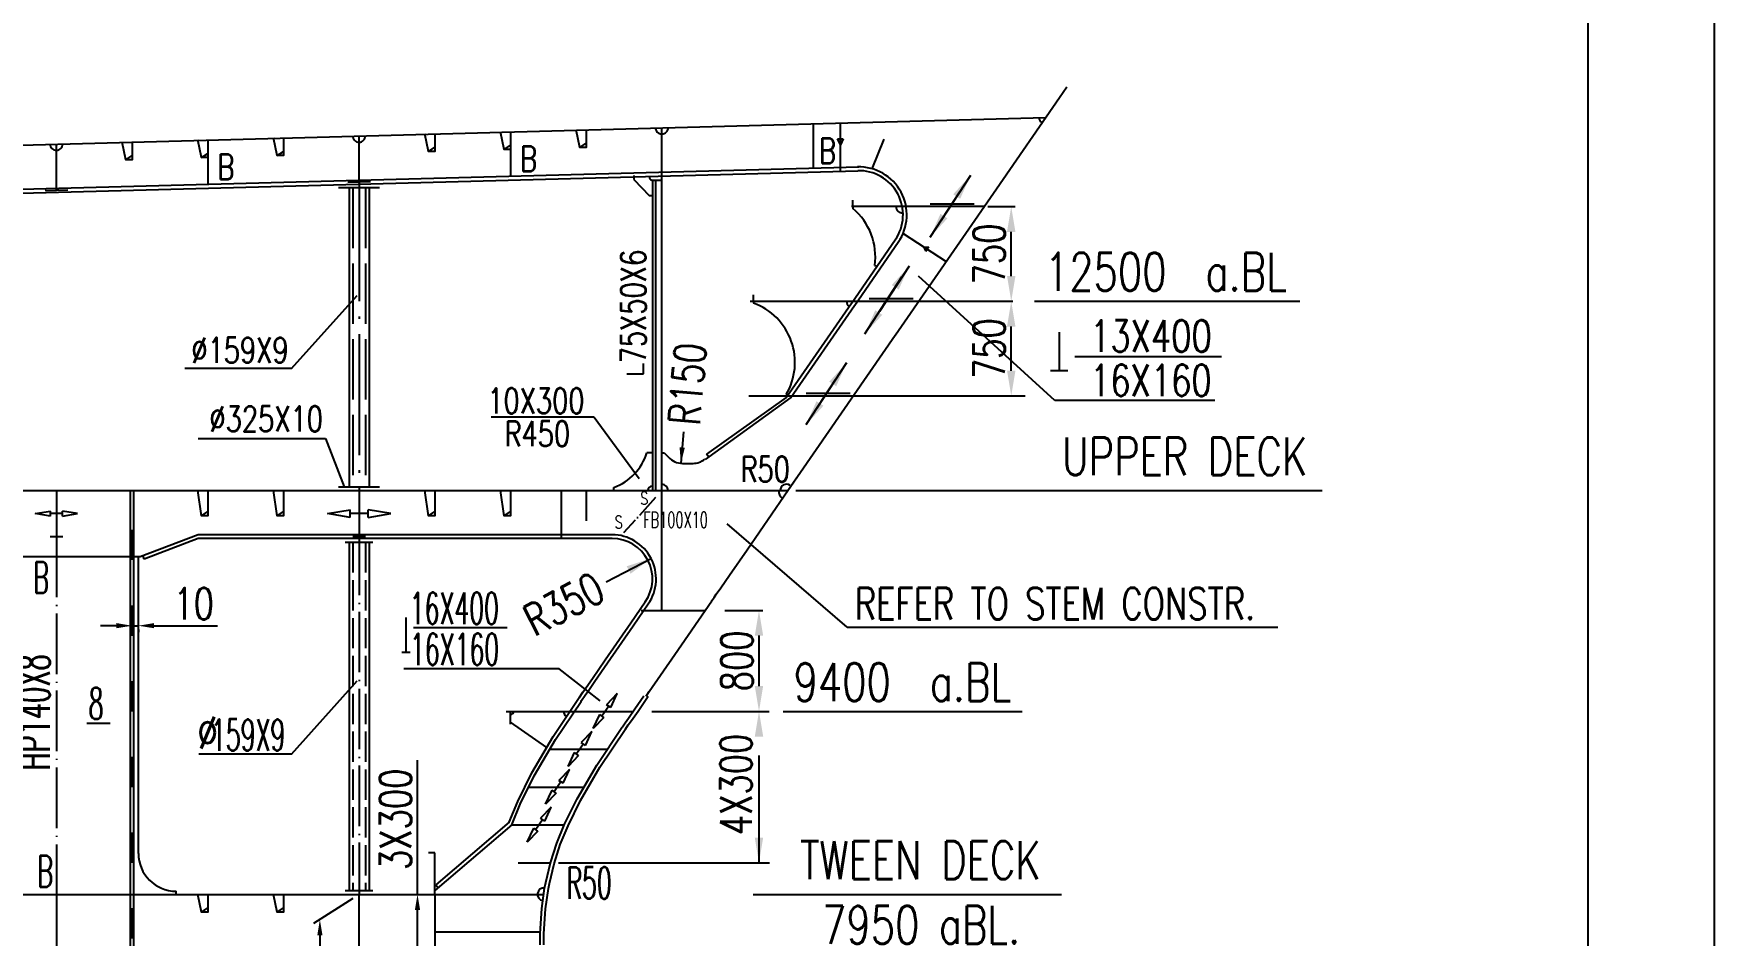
# Model space of a CAD drawing. Extents: x 373818 to 564480, y 322172 to 634257.
# Drawn here: x 550466 to 563792, y 373821 to 380967 of the extents above; entities that cross this region are included whole.
import ezdxf

# ---------------------------------------------------------------- set-up
doc = ezdxf.new("R2010")
doc.units = 0
doc.header["$LTSCALE"] = 40
doc.header["$MEASUREMENT"] = 0
for name, pattern in [('ACAD_ISO02W100', [15, 12, -3]), ('ACAD_ISO03W100', [30, 12, -18]), ('ACAD_ISO04W100', [30.5, 24, -3, 0.5, -3])]:
    doc.linetypes.add(name, pattern=pattern)
doc.layers.get('0').update_dxf_attribs({"linetype": 'CONTINUOUS'})
doc.layers.get('DEFPOINTS').update_dxf_attribs({"linetype": 'CONTINUOUS'})
for name, color, linetype in [('11', 7, 'CONTINUOUS'), ('BT_ENG', 7, 'CONTINUOUS'), ('C-CEN', 4, 'ACAD_ISO04W100'), ('C-DAS', 4, 'ACAD_ISO02W100'), ('TEXT-ENG', 7, 'CONTINUOUS'), ('Y-CON', 2, 'CONTINUOUS'), ('Y-H', 2, 'ACAD_ISO03W100')]:
    doc.layers.add(name, color=color, linetype=linetype)
doc.styles.add('ROMANS', font='romans.shx', dxfattribs={"width": 0.75, "height": 250, "bigfont": 'hzdx.shx'})
doc.dimstyles.new('DM-100', dxfattribs={"dimscale": 0, "dimtxt": 250, "dimasz": 200, "dimexe": 30, "dimexo": 30, "dimgap": 50, "dimtad": 1, "dimdec": 0, "dimzin": 0, "dimdsep": 46, "dimtxsty": 'ROMANS', "dimcen": 0, "dimclrd": 1, "dimclre": 1, "dimclrt": 1, "dimadec": 0, "dimazin": 0, "dimtfac": 1, "dimtdec": 0, "dimtmove": 0, "dimatfit": 3, "dimfxl": 1, "dimtolj": 1, "dimtzin": 0, "dimarcsym": 0})
doc.dimstyles.new('DM-50', dxfattribs={"dimscale": 50, "dimtxt": 1, "dimasz": 2.5, "dimexe": 1, "dimexo": 1, "dimgap": 1, "dimtad": 1, "dimdec": 0, "dimdsep": 46, "dimtxsty": 'ROMANS', "dimblk1": 'CLOSEDBLANK', "dimblk2": 'CLOSEDBLANK', "dimcen": 0, "dimclrd": 1, "dimclre": 1, "dimclrt": 1, "dimadec": 0, "dimazin": 0, "dimtfac": 1, "dimtdec": 0, "dimtmove": 0, "dimatfit": 3, "dimldrblk": 'CLOSEDBLANK', "dimfxl": 1, "dimtolj": 1, "dimarcsym": 0})

# ---------------------------------------------------------------- blocks, each defined once
blk = doc.blocks.new('*D97')
at = {"color": 1, "linetype": 'ByBlock', "transparency": 16777216}
for p, q in [((555945, 382266), (556247, 382266)), ((556217, 382066), (556217, 381666))]:
    blk.add_line(p, q, dxfattribs=at)
for points in [[(556184, 382066), (556250, 382066), (556217, 382266)], [(556184, 381666), (556250, 381666), (556217, 381466)]]:
    blk.add_solid(points, dxfattribs=at)
at = {"layer": 'DEFPOINTS', "color": 0, "linetype": 'ByBlock', "transparency": 16777216}
for p in [(555915, 382266), (556217, 381466), (556217, 381466)]:
    blk.add_point(p, dxfattribs=at)
at = {"color": 1, "linetype": 'ByBlock', "transparency": 16777216, "insert": (556042, 381866), "char_height": 250, "attachment_point": 5, "rotation": 90, "style": 'ROMANS'}
blk.add_mtext('\\A1;800', dxfattribs=at)
blk = doc.blocks.new('_CLOSEDBLANK')
at = {"color": 0, "linetype": 'ByBlock'}
for p, q in [((-1, 0.167), (0, 0)), ((-1, 0.167), (-1, -0.167)), ((0, 0), (-1, -0.167))]:
    blk.add_line(p, q, dxfattribs=at)
blk = doc.blocks.new('*D197')
at = {"color": 1, "linetype": 'ByBlock', "transparency": 16777216}
for p, q in [((582895, 375700), (582584, 375501)), ((582634, 375408), (582634, 375133)), ((582895, 375175), (582584, 374976)), ((582634, 375008), (582634, 374301))]:
    blk.add_line(p, q, dxfattribs=at)
for points in [[(582614, 375408), (582655, 375408), (582634, 375533)], [(582614, 375133), (582655, 375133), (582634, 375008)]]:
    blk.add_solid(points, dxfattribs=at)
at = {"layer": 'DEFPOINTS', "color": 0, "linetype": 'ByBlock', "transparency": 16777216}
for p in [(582945, 375732), (582945, 375207), (582634, 375008)]:
    blk.add_point(p, dxfattribs=at)
at = {"color": 1, "linetype": 'ByBlock', "transparency": 16777216, "insert": (582459, 374592), "char_height": 250, "attachment_point": 5, "rotation": 90, "style": 'ROMANS'}
blk.add_mtext('\\A1;525', dxfattribs=at)
blk = doc.blocks.new('A$C54306D43')
at = {"layer": 'Y-CON'}
for p, q in [((50, 365), (50, 0)), ((0, 0), (100, 0))]:
    blk.add_line(p, q, dxfattribs=at)
blk = doc.blocks.new('*D184')
at = {"color": 1, "linetype": 'ByBlock', "transparency": 16777216}
for p, q in [((581020, 377861), (580895, 377861)), ((581145, 377861), (581195, 377861)), ((581145, 377831), (581145, 377811)), ((581195, 377831), (581195, 377811)), ((581320, 377861), (581822, 377861))]:
    blk.add_line(p, q, dxfattribs=at)
for points in [[(581020, 377882), (581020, 377841), (581145, 377861)], [(581320, 377882), (581320, 377841), (581195, 377861)]]:
    blk.add_solid(points, dxfattribs=at)
at = {"layer": 'DEFPOINTS', "color": 0, "linetype": 'ByBlock', "transparency": 16777216}
for p in [(581145, 377881), (581195, 377881), (581195, 377861)]:
    blk.add_point(p, dxfattribs=at)
at = {"color": 1, "linetype": 'ByBlock', "transparency": 16777216, "insert": (581634, 378036), "char_height": 250, "attachment_point": 5, "style": 'ROMANS'}
blk.add_mtext('\\A1;10', dxfattribs=at)
blk = doc.blocks.new('*D196')
at = {"color": 1, "linetype": 'ByBlock', "transparency": 16777216}
blk.add_line((584905, 378210), (585260, 378395), dxfattribs=at)
blk.add_solid([(585067, 378332), (585098, 378273), (585260, 378395)], dxfattribs=at)
at = {"layer": 'DEFPOINTS', "color": 0, "linetype": 'ByBlock', "transparency": 16777216}
for p in [(585260, 378395), (584950, 378233)]:
    blk.add_point(p, dxfattribs=at)
at = {"color": 1, "linetype": 'ByBlock', "transparency": 16777216, "insert": (584568, 378034), "char_height": 250, "attachment_point": 5, "rotation": 27.5678, "style": 'ROMANS'}
blk.add_mtext('\\A1;R350', dxfattribs=at)
blk = doc.blocks.new('*D246')
at = {"color": 1, "linetype": 'ByBlock', "transparency": 16777216}
blk.add_line((552635, 383084), (552614, 382835), dxfattribs=at)
blk.add_solid([(552604, 382961), (552645, 382957), (552614, 382835)], dxfattribs=at)
at = {"layer": 'DEFPOINTS', "color": 0, "linetype": 'ByBlock', "transparency": 16777216}
for p in [(552626, 382984), (552614, 382835)]:
    blk.add_point(p, dxfattribs=at)
at = {"color": 1, "linetype": 'ByBlock', "transparency": 16777216, "insert": (552666, 383463), "char_height": 250, "attachment_point": 5, "rotation": 85.2805, "style": 'ROMANS'}
blk.add_mtext('\\A1;R150', dxfattribs=at)

msp = doc.modelspace()

# ---------------------------------------------------------------- linework, layer by layer
at = {"color": 2}
msp.add_line((562792.4, 357299.4), (562792.4, 397299.4), dxfattribs=at)
for p, q in [((556862.43, 379877.12), (556862.43, 380260.02)), ((551196.41, 379968.24), (551166.41, 380108.24)), ((551796.41, 379984.46), (551766.41, 380124.46)), ((552396.41, 380000.67), (552366.41, 380140.67)), ((553596.41, 380033.1), (553566.41, 380173.1)), ((554196.41, 380049.32), (554166.41, 380189.32)), ((554796.41, 380065.54), (554766.41, 380205.54)), ((556862.43, 380084.96), (556838.38, 380133.63)), ((556838.38, 380133.63), (556884.89, 380133.63)), ((556884.89, 380133.63), (556862.43, 380084.96)), ((547136.41, 379646.97), (557008.64, 379910.92)), ((547136.41, 379616.96), (556999.65, 379880.79)), ((555223.42, 379843.1), (555223.42, 379809.89)), ((552966.91, 379746.75), (552966.91, 377376.08)), ((553125.91, 379746.75), (553125.91, 377376.08)), ((555223.42, 379809.89), (555348.37, 379680.84)), ((555371.41, 379805.84), (555371.41, 377346.08)), ((555373.37, 379805.84), (555448.37, 379805.84)), ((555396.41, 379805.84), (555396.41, 377346.08)), ((555373.37, 379680.84), (555348.37, 379680.84)), ((556961.68, 379596.08), (556961.68, 379581.08)), ((557359.66, 379384.25), (557702.02, 379161.58)), ((557522.64, 379278.25), (557539.37, 379241.97)), ((557522.64, 379278.25), (557562.49, 379275.42)), ((557539.37, 379241.97), (557550.93, 379258.69)), ((557562.49, 379275.42), (557550.93, 379258.69)), ((557135.12, 379129.16), (557152.86, 379123.37)), ((558562.67, 378059.69), (557481.75, 379044.22)), ((552510, 378312.62), (553030, 378892.62)), ((556173.72, 378846.08), (556173.72, 378831.56)), ((558721.24, 378408.39), (559884.12, 378408.39)), ((552510, 378312.62), (551664.79, 378312.62)), ((556469.57, 378082.64), (555790.41, 377591.45)), ((556433.55, 378083.29), (555802.05, 377635.54)), ((556432.41, 378106.73), (556444.59, 378099.26)), ((559831.86, 378059.69), (558562.67, 378059.69)), ((554910, 377928.3), (554094.31, 377928.3)), ((554910, 377928.3), (555267.6, 377441.44)), ((551770.74, 377758.46), (552780.68, 377758.46)), ((552780.68, 377758.46), (552928.65, 377376.08)), ((555371.41, 377646.08), (555328.12, 377646.08)), ((555446.41, 377646.08), (555466.41, 377646.08)), ((555466.41, 377646.08), (555499.76, 377609.92)), ((555610.02, 377561.61), (555694.52, 377561.61)), ((555818.77, 377611.96), (555802.05, 377635.54)), ((551796.41, 377146.08), (551766.41, 377346.08)), ((552396.41, 377146.08), (552366.41, 377346.08)), ((553596.41, 377146.08), (553566.41, 377346.08)), ((554196.41, 377146.08), (554166.41, 377346.08)), ((554652.05, 376966.08), (554652.05, 377346.08)), ((555066.91, 377346.08), (555066.91, 377371.08)), ((551771.41, 376996.08), (551309.41, 376821.08)), ((551771.41, 376966.08), (551342.24, 376802.02)), ((555051.25, 376996.08), (551771.41, 376996.08)), ((552966.91, 376936.08), (552966.91, 374176.08)), ((553125.91, 376936.08), (553125.91, 374176.08)), ((553477.62, 376260), (554220.29, 376260)), ((552510, 375257.25), (553030, 375837.25)), ((554632.4, 375934.56), (553401.23, 375934.56)), ((550887.19, 375502.37), (551073.66, 375502.37)), ((552510, 375257.25), (551775.79, 375257.25)), ((554256.93, 374696.08), (553646.41, 374176.08)), ((554237.48, 374718.92), (553653.61, 374221.61)), ((551796.41, 374006.08), (551766.41, 374146.08)), ((552396.41, 374006.08), (552366.41, 374146.08))]:
    msp.add_line(p, q)
at = {"color": 1, "linetype": 'ByBlock'}
for p, q in [((558032.37, 379596.08), (558247.16, 379596.08)), ((558217.16, 379046.08), (558217.16, 379396.08)), ((557380.22, 378846.08), (558230.84, 378846.08)), ((558217.16, 378296.08), (558217.16, 378646.08)), ((556508.1, 377346.08), (558247.16, 377346.08)), ((553509.44, 374146.08), (553509.44, 375210.36)), ((556217.1, 375246.9), (556217.1, 374396.08)), ((554627.41, 374396.08), (556299.84, 374396.08)), ((553509.44, 373371.08), (553509.44, 374021.08))]:
    msp.add_line(p, q, dxfattribs=at)
at = {"lineweight": -2, "ltscale": 0.5}
for p, q in [((551233.41, 371396.08), (551233.41, 377346.08)), ((551259.41, 371396.08), (551259.41, 377346.08)), ((551309.41, 376821.08), (549996.41, 376821.08)), ((551296.41, 374471.08), (551296.41, 376821.08)), ((554534.11, 375310.43), (554246.41, 375511.08)), ((551596.41, 374146.08), (551596.41, 374171.08)), ((551596.41, 374171.08), (551596.41, 374171.08))]:
    msp.add_line(p, q, dxfattribs=at)
at = {"color": 3, "lineweight": -2}
msp.add_line((550694.06, 377163.58), (550598.77, 377163.58), dxfattribs=at)
at = {"color": 3}
for p, q in [((553117.88, 377163.58), (552974.94, 377163.58)), ((555025.31, 375637.68), (554971.37, 375559.12)), ((554824.68, 375337.68), (554770.75, 375259.12)), ((554647.17, 375037.68), (554593.24, 374959.12)), ((554501.74, 374737.68), (554447.8, 374659.12))]:
    msp.add_line(p, q, dxfattribs=at)
at = {"ltscale": 0.3}
msp.add_line((551342.24, 376802.02), (551333.24, 376829.02), dxfattribs=at)
at = {"color": 0}
for p, q in [((554957.4, 375680.87), (554632.4, 375934.56)), ((553653.61, 374221.61), (553673.06, 374198.77))]:
    msp.add_line(p, q, dxfattribs=at)
for points in [[(556433.55, 378083.29), (556949.62, 378829.79), (556952.62, 378833.68), (557297.01, 379331.9)], [(556469.57, 378082.64), (556973.86, 378812.1), (556976.86, 378816), (557321.69, 379314.84)], [(554256.93, 374696.08), (554324.46, 374860.33), (554434.89, 375085.59), (554604.59, 375374.46), (554806.62, 375675.54), (554810.02, 375681.08), (554839.55, 375724.75), (554867.01, 375763.48), (554916.41, 375834.56), (555017.11, 375980.93), (555220.3, 376274.92), (555339.26, 376447.21)], [(554481.41, 373746.17), (554482.42, 373834.96), (554494.48, 374033.26), (554517.61, 374196.13), (554525.74, 374239.3), (554562.96, 374396.41), (554613.33, 374550.44), (554675.73, 374702.23), (554774.19, 374903.09), (554930.71, 375169.51), (555130.78, 375467.67), (555133.8, 375472.6), (555156.08, 375505.54), (555182.14, 375542.29), (555233.08, 375615.59), (555304.22, 375718.99)], [(554511.41, 373746), (554512.41, 373833.87), (554524.35, 374030.23), (554547.22, 374191.24), (554555.09, 374233.07), (554591.86, 374388.28), (554641.5, 374540.07), (554703.1, 374689.92), (554800.63, 374888.86), (554956.12, 375153.54), (555156.04, 375451.48), (555159.03, 375456.35), (555180.75, 375488.45), (555206.69, 375525.06), (555257.75, 375598.52), (555338.18, 375715.42)]]:
    msp.add_lwpolyline(points)
msp.add_lwpolyline([(554237.48, 374718.92), (554305.01, 374883.17), (554415.43, 375108.43), (554585.14, 375397.3), (554787.17, 375698.38), (554790.56, 375703.92), (554820.1, 375747.58), (554847.56, 375786.32), (554896.96, 375857.4), (554997.66, 376003.77), (555200.85, 376297.76), (555315.81, 376464.26, 0.60457074), (555052.48, 376966.08), (551771.41, 376966.08)], format="xyb")
for centre, radius, start, end in [((555446.41, 380221.75), 50, 178.451842, 270), ((555446.41, 380221.75), 50, 270, 1.548158), ((558488.01, 380303.09), 50, 181.548158, 236.025416), ((558488.01, 380303.09), 50, 181.548158, 236.025416), ((558488.01, 380303.09), 50, 181.548158, 236.025416), ((558488.01, 380303.09), 50, 181.548158, 236.025416), ((550646.41, 380092.02), 50, 178.451842, 270), ((550646.41, 380092.02), 50, 270, 1.548158), ((553046.41, 380156.89), 50, 178.451842, 270), ((553046.41, 380156.89), 50, 270, 1.548158), ((555373.37, 379830.84), 25, 159.298804, 270), ((557009.11, 379530.92), 380, 325.345285, 91.548158), ((557009.11, 379530.92), 350, 325.345285, 91.548158), ((556639.93, 379198.35), 500, 352.045552, 49.94656), ((557352.99, 379596.08), 50, 180, 276.633161), ((556002.7, 378361.94), 499.78, 329.293292, 69.989704), ((556961.11, 378846.08), 50, 180, 235.127739), ((554918.34, 377773.75), 429.21, 290.251849, 342.694447), ((555610.02, 377711.61), 150, 222.684575, 270), ((555694.52, 377711.61), 150, 270, 308.668709), ((555371.41, 377346.08), 35, 90, 180), ((555446.41, 377346.08), 50, 0, 90), ((556435.11, 377346.08), 50, 54.722007, 180), ((555051.25, 376646.08), 350, 325.376279, 90)]:
    msp.add_arc(centre, radius, start, end)
at = {"ltscale": 0.3}
for centre, radius, start, end in [((556446.65, 377346.08), 75, 180, 235.342943), ((554510.5, 374146.08), 50, 81.916464, 261.916464)]:
    msp.add_arc(centre, radius, start, end, dxfattribs=at)
at = {"lineweight": -2, "ltscale": 0.5}
for centre, radius, start, end in [((554246.41, 375596.08), 25, 270, 0), ((554718.52, 375596.08), 50, 180, 236.137269), ((551596.41, 374471.08), 300, 180, 270)]:
    msp.add_arc(centre, radius, start, end, dxfattribs=at)
at = {"color": 1, "linetype": 'ByBlock'}
for points in [[(558183.83, 379396.08), (558250.49, 379396.08), (558217.16, 379596.08)], [(558183.83, 379046.08), (558250.49, 379046.08), (558217.16, 378846.08)], [(558183.83, 378646.08), (558250.49, 378646.08), (558217.16, 378846.08)], [(558183.83, 378296.08), (558250.49, 378296.08), (558217.16, 378096.08)], [(556183.76, 375396.08), (556250.43, 375396.08), (556217.1, 375596.08)], [(556183.76, 374596.08), (556250.43, 374596.08), (556217.1, 374396.08)], [(553488.6, 374021.08), (553530.27, 374021.08), (553509.44, 374146.08)]]:
    msp.add_solid(points, dxfattribs=at)
at = {"layer": '11', "color": 2, "linetype": 'Continuous'}
for p, q in [((555300.8, 378270.74), (555300.8, 378353.18)), ((555168.78, 378270.74), (555300.8, 378270.74))]:
    msp.add_line(p, q, dxfattribs=at)
at = {"layer": 'BT_ENG'}
msp.add_line((563792.4, 356299.4), (563792.4, 398299.4), dxfattribs=at)
at = {"layer": 'C-CEN'}
msp.add_line((553046.41, 379806.75), (553046.41, 377346.08), dxfattribs=at)
at = {"layer": 'C-CEN', "ltscale": 0.2}
msp.add_line((555397.61, 377292.05), (555142.96, 377010.13), dxfattribs=at)
at = {"layer": 'C-CEN', "ltscale": 0.5}
for p, q in [((550646.41, 376981.08), (550646.41, 374146.08)), ((553046.41, 376996.08), (553046.41, 374146.08)), ((553646.41, 374146.08), (553646.41, 371396.08))]:
    msp.add_line(p, q, dxfattribs=at)
at = {"layer": 'C-DAS'}
for p, q in [((552996.91, 379746.75), (552996.91, 377376.08)), ((553095.91, 379746.75), (553095.91, 377376.08))]:
    msp.add_line(p, q, dxfattribs=at)
at = {"layer": 'C-DAS', "ltscale": 0.5}
for p, q in [((552996.91, 376936.08), (552996.91, 374176.08)), ((553095.91, 376936.08), (553095.91, 374176.08))]:
    msp.add_line(p, q, dxfattribs=at)
at = {"layer": 'DEFPOINTS', "color": 0, "linetype": 'ByBlock'}
for p in [(558002.37, 379596.08), (556435.11, 377346.08), (556550.34, 377346.08)]:
    msp.add_point(p, dxfattribs=at)
at = {"layer": 'TEXT-ENG', "color": 1}
for p, q in [((558401.59, 378846.08), (560504.19, 378846.08)), ((556965.14, 378096.08), (558328.14, 378096.08)), ((558236.01, 377346.08), (560682.51, 377346.08)), ((556915.03, 376262.64), (555964.64, 377083.67)), ((556915.03, 376262.64), (560330.26, 376262.64)), ((555367.99, 375596.08), (556297.27, 375596.08)), ((556408.64, 375594.08), (558303.74, 375594.08)), ((556169.72, 374146.08), (558616.23, 374146.08))]:
    msp.add_line(p, q, dxfattribs=at)
at = {"layer": 'Y-CON'}
for p, q in [((545246.41, 379946.08), (558488.01, 380303.09)), ((555446.41, 377346.08), (555446.41, 380221.75)), ((556646.41, 380254.19), (556646.41, 379904.06)), ((550646.41, 379726.89), (550646.41, 380092.02)), ((551846.41, 380124.46), (551846.41, 379774.33)), ((553046.41, 379791.75), (553046.41, 380156.89)), ((554246.41, 380189.32), (554246.41, 379839.19)), ((557114.51, 379896.01), (557210.76, 380130.07)), ((550556.41, 379724.46), (550736.41, 379729.32)), ((552883.91, 379746.75), (553208.91, 379746.75)), ((552956.41, 379789.32), (553136.41, 379794.19)), ((558002.37, 379596.08), (556951.37, 379596.08)), ((556961.68, 379596.08), (556961.68, 379646.08)), ((557923.91, 379616.08), (557575.2, 379616.08)), ((556173.72, 378846.08), (556173.72, 378896.08)), ((556148.25, 378846.08), (557483.92, 378846.08)), ((557440.47, 378866.08), (557091.76, 378866.08)), ((558596.32, 378600.09), (558596.32, 378296.38)), ((558527.98, 378296.38), (558664.66, 378296.38)), ((556137.07, 378096.08), (556965.14, 378096.08)), ((556941.13, 378116.08), (556592.42, 378116.08)), ((546487.67, 377346.08), (556342.95, 377346.08)), ((547046.41, 377346.08), (556446.65, 377346.08)), ((550646.41, 377346.08), (550646.41, 376981.08)), ((552883.91, 377376.08), (553208.91, 377376.08)), ((554846.41, 377346.08), (554846.41, 377106.08)), ((555446.41, 376396.08), (555446.41, 377346.08)), ((550596.41, 376981.08), (550696.41, 376981.08)), ((552936.91, 376936.08), (553155.91, 376936.08)), ((555283.09, 376396.08), (555790.04, 376396.08)), ((553418.05, 376339.38), (553418.05, 376064.28)), ((553383.88, 376064.28), (553452.22, 376064.28)), ((554211.41, 375596.08), (555219.52, 375596.08)), ((554246.41, 375496.08), (554246.41, 375596.08)), ((554558.54, 375296.08), (555015.64, 375296.08)), ((554391.01, 374996.08), (554828.82, 374996.08)), ((554256.93, 374696.08), (554673.2, 374696.08)), ((553646.41, 374476.08), (553596.41, 374476.08)), ((553646.41, 374146.08), (553646.41, 374476.08)), ((554307.44, 374396.08), (554562.88, 374396.08)), ((547046.41, 374146.08), (554510.5, 374146.08)), ((550646.41, 374146.08), (550646.41, 371396.08)), ((552936.91, 374176.08), (553155.91, 374176.08)), ((553046.41, 371396.08), (553046.41, 374146.08)), ((554478.41, 373846.08), (553646.41, 373846.08))]:
    msp.add_line(p, q, dxfattribs=at)
for points in [[(556446.65, 377346.08), (557297.11, 378576.28), (557300.11, 378580.18), (558100.11, 379737.48), (558600.11, 380460.88), (558658.99, 380546.08)], [(551246.41, 380108.24), (551246.41, 379968.24), (551196.41, 379968.24), (551246.41, 380001.7)], [(551846.41, 380124.46), (551846.41, 379984.46), (551796.41, 379984.46), (551846.41, 380017.91)], [(552446.41, 380140.67), (552446.41, 380000.67), (552396.41, 380000.67), (552446.41, 380034.13)], [(553646.41, 380173.1), (553646.41, 380033.1), (553596.41, 380033.1), (553646.41, 380066.56)], [(554246.41, 380189.32), (554246.41, 380049.32), (554196.41, 380049.32), (554246.41, 380082.78)], [(554846.41, 380205.54), (554846.41, 380065.54), (554796.41, 380065.54), (554846.41, 380098.99)], [(555321.2, 375717.2), (555346.41, 375753.86), (555549.41, 376047.58), (555843.41, 376473.38), (555846.41, 376477.28), (555861.41, 376498.98), (555878.41, 376524.18), (555913.41, 376574.58), (555983.41, 376675.48), (556122.41, 376877.08), (556515.78, 377446.08)], [(551846.41, 377346.08), (551846.41, 377146.08), (551796.41, 377146.08), (551846.41, 377179.53)], [(552446.41, 377346.08), (552446.41, 377146.08), (552396.41, 377146.08), (552446.41, 377179.53)], [(553646.41, 377346.08), (553646.41, 377146.08), (553596.41, 377146.08), (553646.41, 377179.53)], [(554246.41, 377346.08), (554246.41, 377146.08), (554196.41, 377146.08), (554246.41, 377179.53)], [(551846.41, 374146.08), (551846.41, 374006.08), (551796.41, 374006.08), (551846.41, 374039.53)], [(552446.41, 374146.08), (552446.41, 374006.08), (552396.41, 374006.08), (552446.41, 374039.53)]]:
    msp.add_lwpolyline(points, dxfattribs=at)
at = {"layer": 'Y-H', "lineweight": -2, "ltscale": 0.5}
msp.add_line((551246.41, 371396.08), (551246.41, 377346.08), dxfattribs=at)

# ---------------------------------------------------------------- block references
msp.add_blockref('A$C54306D43', (552996.41, 376981.08))
at = {"color": 3, "lineweight": -2, "yscale": 120, "zscale": 120, "rotation": 180}
for p, xscale in [((550478.77, 377163.58), 120), ((550814.06, 377163.58), -120)]:
    msp.add_blockref('_CLOSEDBLANK', p, dxfattribs=dict(at, xscale=xscale))
at = {"color": 3}
for p, xscale, yscale, zscale, rotation in [((552794.94, 377163.58), 180, 180, 180, 180), ((553297.88, 377163.58), -180, 180, 180, 180), ((555093.22, 375736.61), -119.9999999999953, 120, 120, 235.5310305735161), ((554903.46, 375460.19), 119.9999999999953, 120, 120, 235.5310305735161), ((554892.6, 375436.61), -119.9999999999953, 120, 120, 235.5310305735161), ((554702.84, 375160.19), 119.9999999999953, 120, 120, 235.5310305735161), ((554715.09, 375136.61), -119.9999999999953, 120, 120, 235.5310305735161), ((554525.33, 374860.19), 119.9999999999953, 120, 120, 235.5310305735161), ((554569.65, 374836.61), -119.9999999999953, 120, 120, 235.5310305735161), ((554379.89, 374560.19), 119.9999999999953, 120, 120, 235.5310305735161)]:
    msp.add_blockref('_CLOSEDBLANK', p, dxfattribs=dict(at, xscale=xscale, yscale=yscale, zscale=zscale, rotation=rotation))

# ---------------------------------------------------------------- texts
at = {"style": 'ROMANS'}
for s, height, width, p in [('10X300', 200, 0.75, (554062.37, 377957.35)), ('R450', 200, 0.75, (554199.1, 377696.66)), ('R50', 200, 0.75, (556070.2, 377415.53)), ('16X400', 250, 0.55, (553448.17, 376288.27)), ('16X160', 250, 0.55, (553449.89, 375963.57)), ('∅', 250, 0.75, (551765, 375302.63)), ('159X9', 250, 0.55, (551871.66, 375283.57)), ('R50', 250, 0.55, (554689.98, 374111.88))]:
    msp.add_text(s, height=height, dxfattribs=dict(at, width=width)).set_placement(p)
at = {"lineweight": -2, "style": 'ROMANS'}
for s, height, width, p in [('S', 100, 0.75, (555275.08, 377234.83)), ('FB100X10', 125, 0.6, (555300.28, 377051.75)), ('S', 100, 0.75, (555072.73, 377046.56)), ('B', 250, 0.55, (550462.74, 376532.01)), ('8', 250, 0.55, (550902.1, 375533.77)), ('B', 250, 0.55, (550495.07, 374203.04))]:
    msp.add_text(s, height=height, dxfattribs=dict(at, width=width)).set_placement(p)
at = {"style": 'ROMANS', "width": 0.6}
msp.add_text('HP140X8', height=250, rotation=90, dxfattribs=at).set_placement((550593.14, 375129.1))
at = {"style": 'ROMANS'}
for s, insert, char_height, width, attachment_point in [('B', (556691.82, 380138.29), 200, 4189.5335, 1), ('B', (551922.22, 380010.62), 200, 4189.5335, 1), ('B', (554322.22, 380075.49), 200, 4189.5335, 1), ('13X400', (558842.96, 378695.72), 250, 4189.5335, 1), ('%%C159X9', (552487.47, 378558.09), 200, 1019.2805, 3), ('16X160', (558842.07, 378344.98), 250, 4189.5335, 1), ('%%C325X10', (552759.64, 378013.92), 200, 1019.2805, 3)]:
    msp.add_mtext(s, dxfattribs=dict(at, insert=insert, char_height=char_height, width=width, attachment_point=attachment_point))
at = {"color": 1, "linetype": 'ByBlock', "char_height": 250, "attachment_point": 5, "rotation": 90, "style": 'ROMANS'}
for s, insert in [('\\A1;750', (558042.16, 379221.08)), ('\\A1;750', (558042.16, 378471.08)), ('\\A1;3X300', (553334.44, 374740.72))]:
    msp.add_mtext(s, dxfattribs=dict(at, insert=insert))
at = {"ltscale": 10, "insert": (555120.52, 378354.39), "char_height": 200, "width": 236.0835, "attachment_point": 1, "rotation": 90, "style": 'ROMANS'}
msp.add_mtext('75X50X6', dxfattribs=at)
at = {"layer": 'C-DAS', "color": 1, "style": 'ROMANS', "width": 0.75}
msp.add_text('4X300', height=250, rotation=90, dxfattribs=at).set_placement((556160.05, 374615.21))
at = {"layer": 'TEXT-ENG', "color": 1, "style": 'ROMANS', "width": 0.75}
for s, height, p in [('REFER TO STEM CONSTR.', 250, (556977.39, 376325.41)), ('7950 aBL.', 300, (556717.13, 373754.24))]:
    msp.add_text(s, height=height, dxfattribs=at).set_placement(p)
at = {"layer": 'TEXT-ENG', "color": 1, "char_height": 300, "width": 4189.5335, "attachment_point": 1, "style": 'ROMANS'}
for s, insert in [('12500  a.BL', (558484.22, 379230.12)), ('UPPER DECK', (558618.53, 377767.01)), ('9400  a.BL', (556491.27, 375978.12)), ('TWEEN DECK', (556543.1, 374567.01))]:
    msp.add_mtext(s, dxfattribs=dict(at, insert=insert))

# ---------------------------------------------------------------- dimensions: what is measured, and where the dimension line sits
for center, mpoint, dimstyle, override, picture, middle, set_off in [((555610.02, 377711.61), (555597.68, 377562.12), 'DM-50', {"dimtmove": 1, "dimatfit": 3}, '*D246', (555649.55, 378190.34), (2983.65, -5272.46)), ((555050.91, 376646.73), (555361.17, 376808.71), 'DM-100', {"dimscale": 1, "dimtmove": 1}, '*D196', (554669.41, 376447.56), (-29898.83, -1586.08))]:
    dim = msp.add_radius_dim(center=center, mpoint=mpoint, dimstyle=dimstyle, override=override)
    dim.commit()
    dim.dimension.update_dxf_attribs({"geometry": picture, "text_midpoint": middle, "dimtype": 164, "insert": set_off})
at = {"lineweight": -2, "ltscale": 0.5}
dim = msp.add_linear_dim(base=(551296.41, 376275.31), p1=(551246.41, 376295.08), p2=(551296.41, 376295.08), text='10', dimstyle='DM-50', dxfattribs=at)
dim.commit()
dim.dimension.update_dxf_attribs({"geometry": '*D184', "text_midpoint": (551734.81, 376450.31), "insert": (-29898.83, -1586.08)})
at = {"color": 1, "linetype": 'ByBlock'}
dim = msp.add_linear_dim(base=(556217.1, 375596.08), p1=(555915.21, 376396.08), p2=(556217.1, 375596.08), angle=90, dimstyle='DM-100', override={"dimscale": 1, "dimtmove": 1}, dxfattribs=at)
dim.commit()
dim.dimension.update_dxf_attribs({"geometry": '*D97', "text_midpoint": (556042.1, 375996.08), "insert": (0, -5869.69)})
at = {"ltscale": 0.3}
dim = msp.add_linear_dim(base=(552735.65, 373422.33), p1=(553046.41, 374146.08), p2=(553046.41, 373621.08), angle=90, dimstyle='DM-50', dxfattribs=at)
dim.commit()
dim.dimension.update_dxf_attribs({"geometry": '*D197', "text_midpoint": (552560.65, 373006.26), "insert": (-29898.83, -1586.08)})

# ---------------------------------------------------------------- leaders
at = {"color": 1}
for points in [[(557893.94, 379843.56), (557659.06, 379483.93)], [(557573.99, 379353.66), (557808.86, 379713.3)], [(557057.31, 378589.19), (557350.9, 379038.74)], [(557406.62, 379124.05), (557171.74, 378764.41)], [(556911.16, 378358.32), (556676.28, 377998.69)], [(556591.21, 377868.43), (556826.08, 378228.06)]]:
    msp.add_leader(points, dimstyle='DM-100', override={"dimscale": 1}, dxfattribs=at)

doc.saveas('drawing.dxf')
